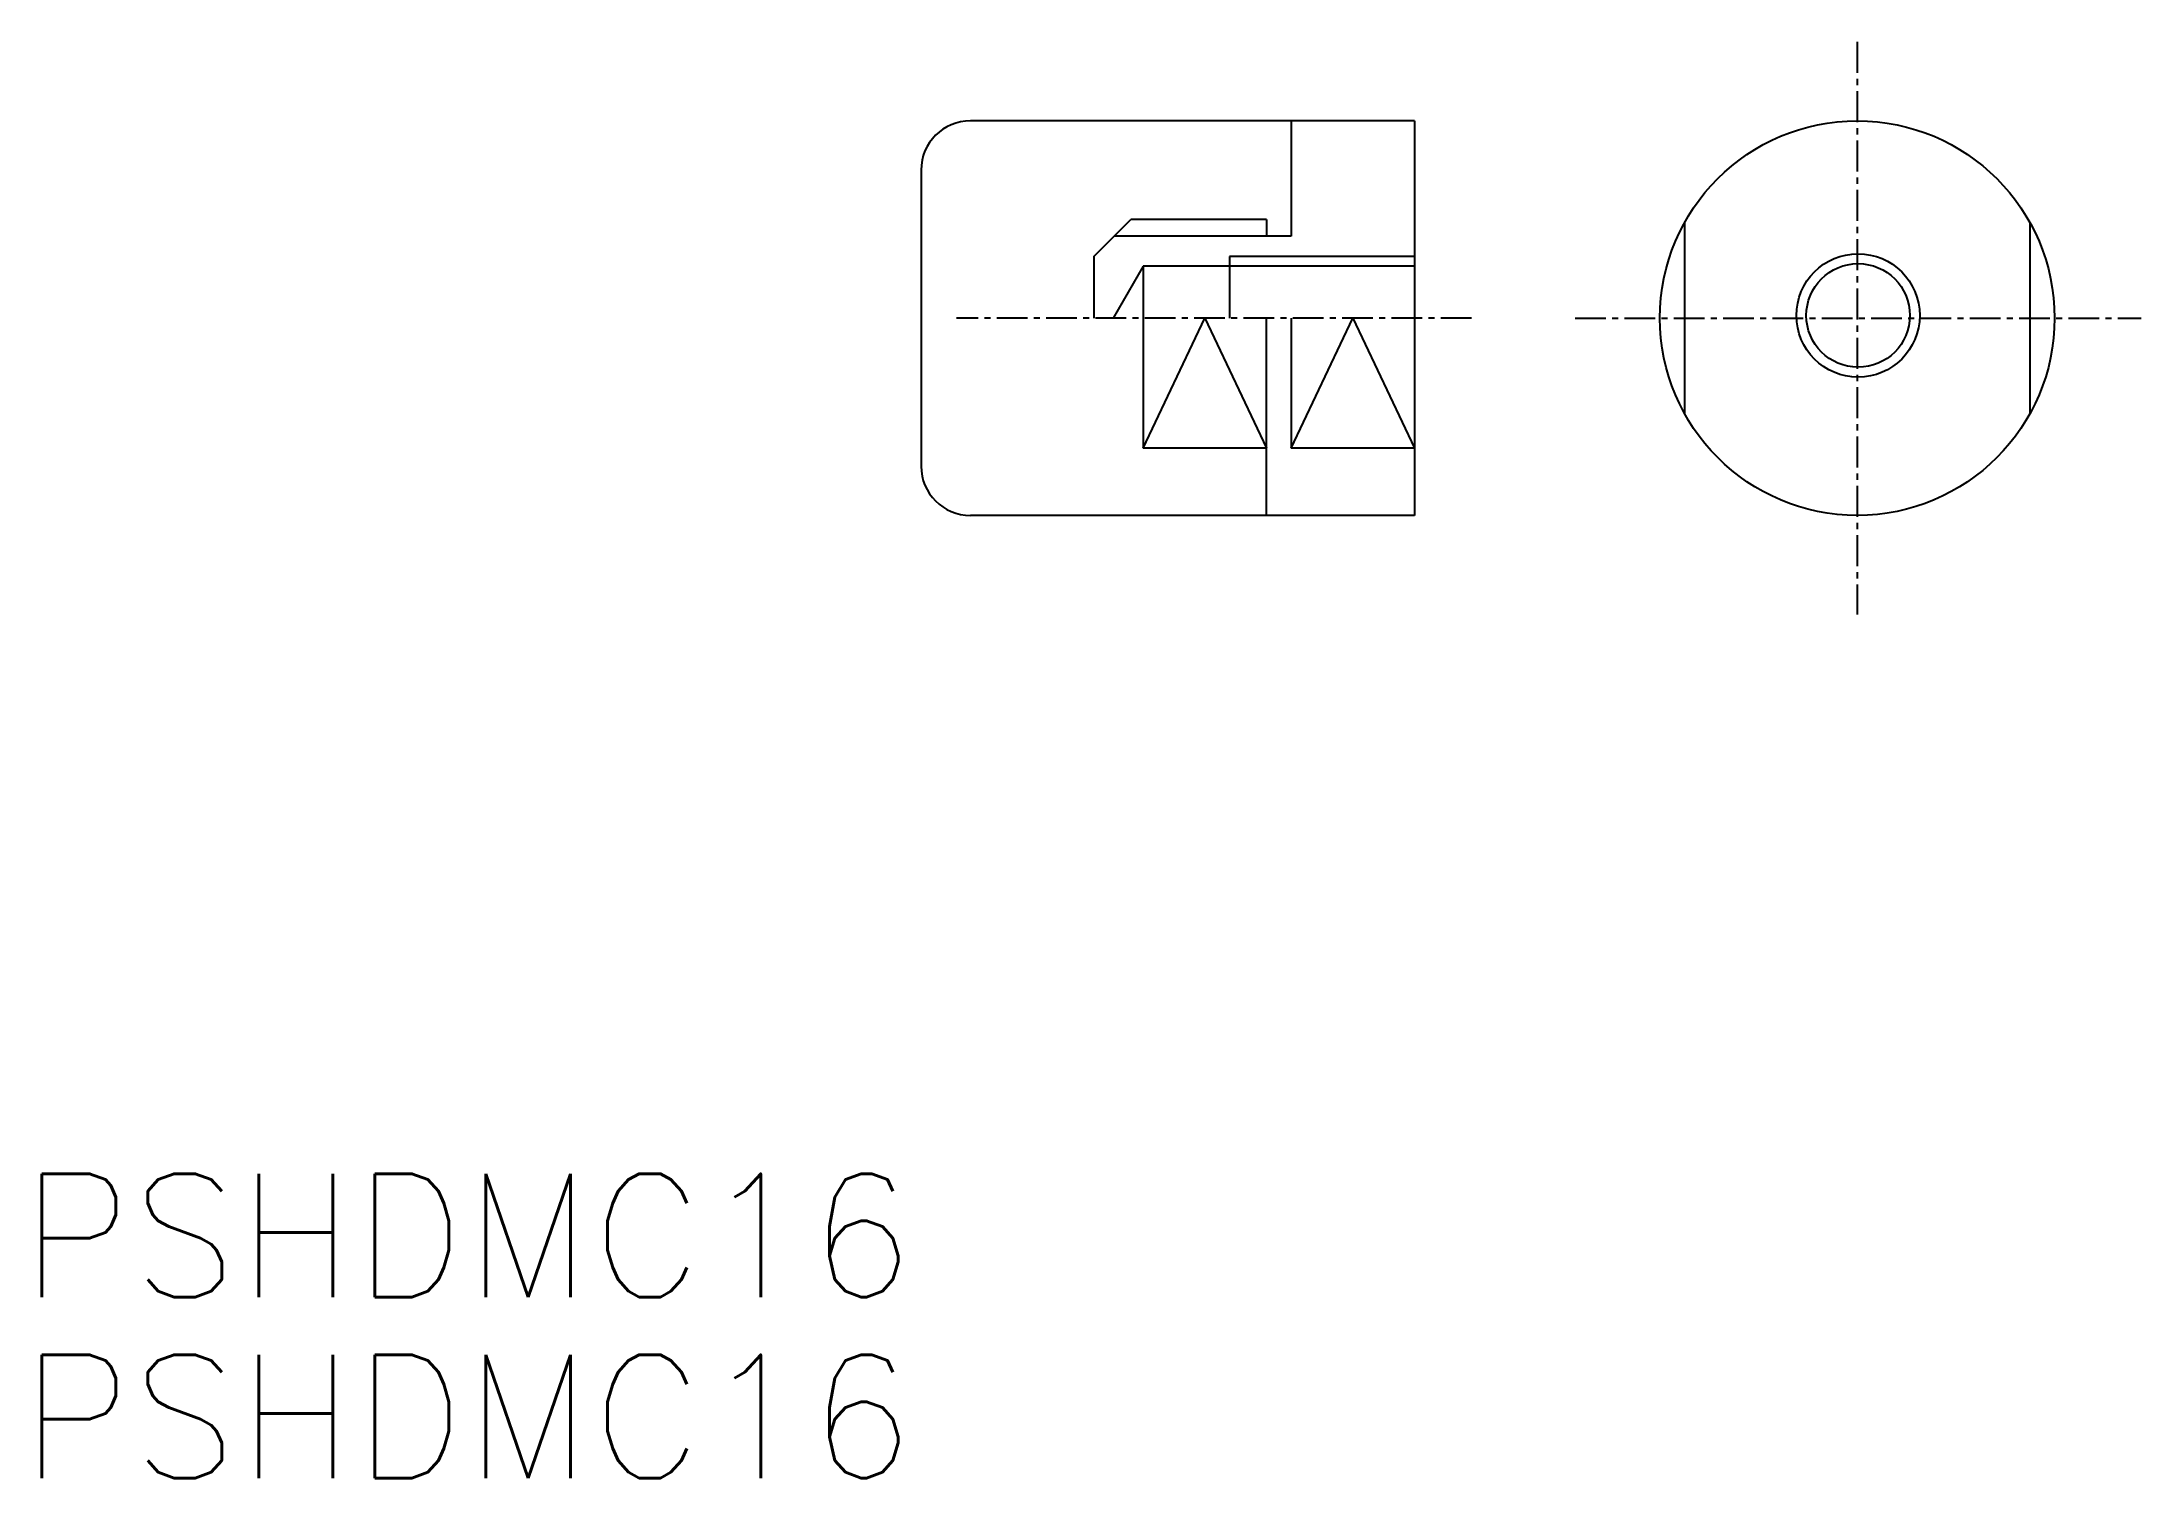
# Model space of a CAD drawing. Extents: x 361.6 to 446.7, y -38.8 to 19.4.
import ezdxf

# ---------------------------------------------------------------- set-up
doc = ezdxf.new("R2010")
doc.units = 0
doc.linetypes.add('CENTER', pattern=[2, 1.25, -0.25, 0.25, -0.25])
doc.layers.get('0').update_dxf_attribs({"linetype": 'CONTINUOUS'})
doc.layers.add('CENTER', color=1, linetype='CENTER')
doc.styles.get("Standard").update_dxf_attribs({"font": 'txt.shx'})

msp = doc.modelspace()

# ---------------------------------------------------------------- linework, layer by layer
at = {"color": 7, "linetype": 'CONTINUOUS'}
for p, q in [((417.231, 16.197), (399.231, 16.197)), ((412.231, 16.197), (412.231, 11.52)), ((417.231, 16.197), (417.231, 0.197)), ((397.231, 14.197), (397.231, 2.197)), ((404.231, 10.697), (405.731, 12.197)), ((411.231, 12.197), (405.731, 12.197)), ((428.185, 12.07), (428.185, 4.324)), ((442.185, 12.07), (442.185, 4.324)), ((404.231, 10.697), (404.231, 8.197)), ((406.231, 10.297), (405.018, 8.197)), ((406.231, 10.297), (406.231, 8.197)), ((417.231, 10.297), (406.231, 10.297)), ((409.731, 10.697), (409.731, 8.197)), ((406.231, 8.197), (406.231, 2.929)), ((411.231, 0.197), (411.231, 8.197)), ((412.231, 8.197), (412.231, 2.929)), ((411.231, 2.929), (406.231, 2.929)), ((417.231, 2.929), (412.231, 2.929)), ((417.231, 0.197), (399.231, 0.197))]:
    msp.add_line(p, q, dxfattribs=at)
at = {"linetype": 'CONTINUOUS'}
for p in [(411.231, 12.197), (412.231, 11.52)]:
    msp.add_line(p, (411.231, 11.52), dxfattribs=at)
at = {"color": 3, "linetype": 'CONTINUOUS'}
for p, q in [((411.231, 11.52), (405.054, 11.52)), ((417.231, 10.697), (409.731, 10.697)), ((406.231, 2.929), (408.731, 8.197)), ((408.731, 8.197), (411.231, 2.929)), ((412.231, 2.929), (414.731, 8.197)), ((414.731, 8.197), (417.231, 2.929))]:
    msp.add_line(p, q, dxfattribs=at)
at = {"color": 7, "linetype": 'CONTINUOUS'}
for centre, radius in [((435.185, 8.197), 8), ((435.219, 8.305), 2.5), ((435.219, 8.305), 2.1), ((435.219, 8.305), 2.1)]:
    msp.add_circle(centre, radius, dxfattribs=at)
at = {"color": 3, "linetype": 'CONTINUOUS'}
msp.add_circle((435.219, 8.305), 2.5, dxfattribs=at)
at = {"color": 7, "linetype": 'CONTINUOUS'}
for centre, start, end in [((399.231, 14.197), 90, 180), ((399.231, 2.197), 180, 270)]:
    msp.add_arc(centre, 2, start, end, dxfattribs=at)
at = {"layer": 'CENTER', "color": 1, "linetype": 'CENTER'}
for p, q in [((435.185, 19.394), (435.185, -3.822)), ((419.55, 8.197), (398.662, 8.197)), ((423.748, 8.197), (446.69, 8.197))]:
    msp.add_line(p, q, dxfattribs=at)

# ---------------------------------------------------------------- texts
at = {"color": 7, "linetype": 'CONTINUOUS'}
for p in [(360.731, -31.495), (360.731, -38.834)]:
    msp.add_text('PSHDMC16', height=5, dxfattribs=at).set_placement(p)

doc.saveas('drawing.dxf')
